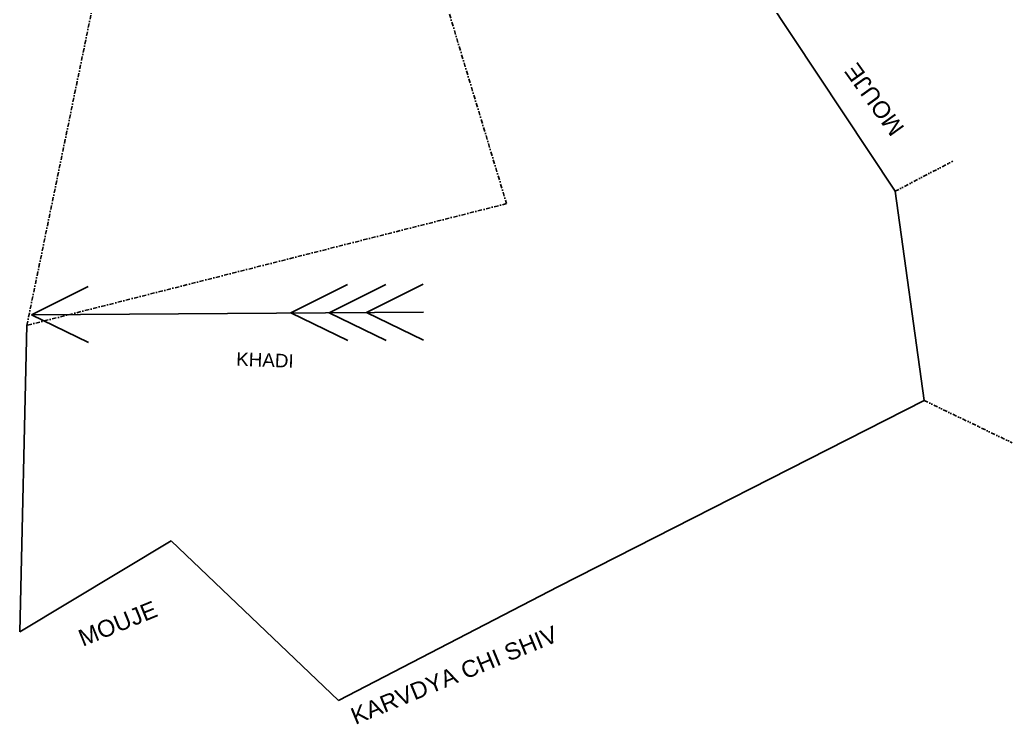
# Model space of a CAD drawing. Header units: metres. Extents: x 287345 to 291891, y 1993918 to 1999987.
# Drawn here: x 290068 to 291254, y 1993918 to 1994760 of the extents above; entities that cross this region are included whole.
import ezdxf

# ---------------------------------------------------------------- set-up
doc = ezdxf.new("R2010")
doc.units = ezdxf.units.M
doc.header["$MEASUREMENT"] = 0
doc.linetypes.add('DASHDOT', pattern=[1, 0.5, -0.25, 0, -0.25])
doc.linetypes.add('DIVIDE', pattern=[1.25, 0.5, -0.25, 0, -0.25, 0, -0.25])
for name, color, linetype in [('OFF', 1, 'Continuous'), ('POLY_WATER', 4, 'Continuous'), ('TEXT_MAPIN', 7, 'Continuous'), ('TEXT_MAPOUT', 7, 'Continuous'), ('V_BOUND_STREAM_LINE', 7, 'DASHDOT'), ('V_DIVIDE_LINE', 7, 'DIVIDE')]:
    doc.layers.add(name, color=color, linetype=linetype)
doc.styles.get("Standard").update_dxf_attribs({"font": 'arial.ttf'})

msp = doc.modelspace()

# ---------------------------------------------------------------- linework, layer by layer
for points in [[(290081.7, 1994407.5), (290149.6, 1994441.4)], [(290391.6, 1994409.6), (290459.5, 1994443.5)], [(290437.6, 1994409.9), (290505.5, 1994443.8)], [(290482.2, 1994410.2), (290550.1, 1994444.1)], [(290081.7, 1994407.5), (290550.3, 1994410.6)], [(290081.7, 1994407.5), (290150, 1994374.4)], [(290391.6, 1994409.6), (290459.9, 1994376.5)], [(290437.6, 1994409.9), (290505.9, 1994376.8)], [(290482.2, 1994410.2), (290550.5, 1994377.1)]]:
    msp.add_lwpolyline(points)
at = {"layer": 'OFF'}
for p, q in [((291149.1, 1994304.9), (291114.3, 1994555.1)), ((290076.1, 1994394.8), (290067.7, 1994028.5))]:
    msp.add_line(p, q, dxfattribs=at)
at = {"layer": 'POLY_WATER'}
for p, q in [((290798, 1995032.5), (291114.3, 1994555.1)), ((291149.1, 1994304.9), (290711.7, 1994082.7)), ((290248.6, 1994137.1), (290067.7, 1994028.5)), ((290448.6, 1993946.4), (290248.6, 1994137.1)), ((290711.7, 1994082.7), (290448.6, 1993946.4))]:
    msp.add_line(p, q, dxfattribs=at)
at = {"layer": 'V_BOUND_STREAM_LINE', "ltscale": 10}
for p, q in [((290395, 1995385.7), (290649.7, 1994540.3)), ((290076.1, 1994394.8), (290156.3, 1994783.4)), ((290649.7, 1994540.3), (290076.1, 1994394.8))]:
    msp.add_line(p, q, dxfattribs=at)
at = {"layer": 'V_DIVIDE_LINE', "ltscale": 10}
for p, q in [((291114.3, 1994555.1), (291183.5, 1994591.1)), ((291149.1, 1994304.9), (291254.3, 1994254.4))]:
    msp.add_line(p, q, dxfattribs=at)

# ---------------------------------------------------------------- texts
at = {"layer": 'TEXT_MAPIN'}
msp.add_text('KHADI', height=16.1, rotation=357.9734, dxfattribs=at).set_placement((290326.2, 1994346.5))
at = {"layer": 'TEXT_MAPOUT'}
for s, height, rotation, p in [('MOUJE', 20.12, 125.7652, (291126.4, 1994630.8)), ('MOUJE', 20.12, 22.1065, (290143, 1994010.4)), ('KARVDYA CHI SHIV', 20.122, 22.4048, (290468.9, 1993917))]:
    msp.add_text(s, height=height, rotation=rotation, dxfattribs=at).set_placement(p)

doc.saveas('drawing.dxf')
